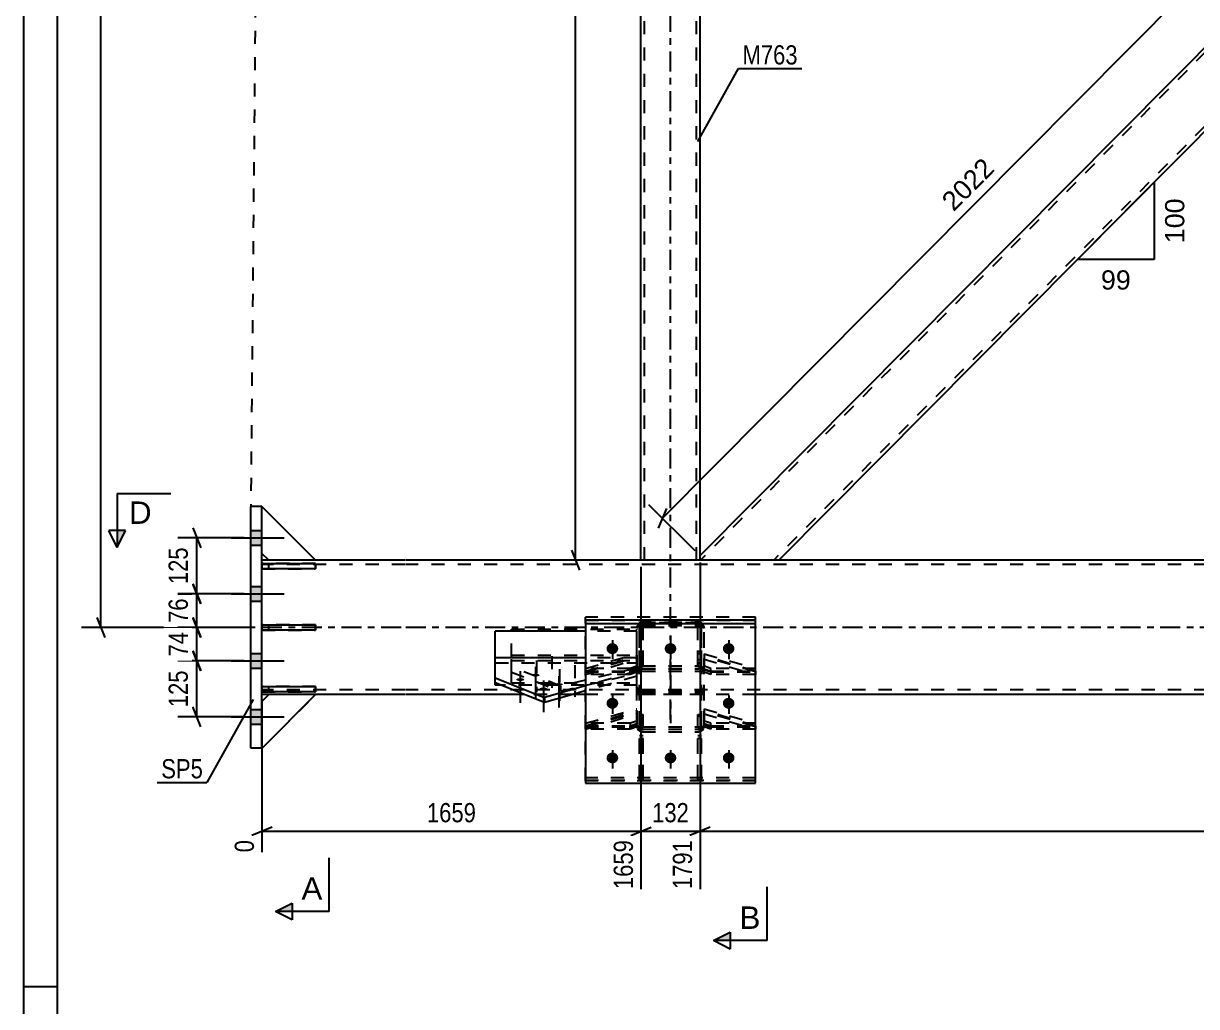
# Model space of a CAD drawing. Header units: millimetres. Extents: x 0 to 841, y 0 to 594.
# Drawn here: x 0 to 174.8, y 146.1 to 292.6 of the extents above; entities that cross this region are included whole.
import ezdxf

# ---------------------------------------------------------------- set-up
doc = ezdxf.new("R2010")
doc.units = ezdxf.units.MM
doc.linetypes.add('DXK_LINE_DOT2', pattern=[3.9198, 1.9599, -1.9599])
doc.linetypes.add('DXK_LINE_DOT3', pattern=[5.9187, 2.979, -0.9799, 0.9799, -0.9799])
doc.styles.add('Arial', font='ARIAL.TTF', dxfattribs={"height": 0.2})
doc.styles.add('Arial Narrow', font='ARIALN.TTF', dxfattribs={"height": 0.2})

# ---------------------------------------------------------------- blocks, each defined once
blk = doc.blocks.new('Unknown-761545321-1129 - 18537')
at = {"color": 5, "linetype": 'Continuous'}
for p, q in [((0, 594), (0, 0)), ((5, 589), (5, 5)), ((5, 149), (0, 149))]:
    blk.add_line(p, q, dxfattribs=at)
blk = doc.blocks.new('Bolt-761545321-3199 - 3193')
at = {"color": 1, "linetype": 'DXK_LINE_DOT2'}
for p, q in [((87.77, 200.66), (87.77, 198.38)), ((96.44, 200.66), (96.44, 198.38)), ((105.11, 200.66), (105.11, 198.38)), ((87.77, 192.46), (87.77, 190.18)), ((105.11, 192.46), (105.11, 190.18)), ((87.77, 184.27), (87.77, 181.99)), ((96.44, 184.27), (96.44, 181.99)), ((105.11, 184.27), (105.11, 181.99))]:
    blk.add_line(p, q, dxfattribs=at)
blk = doc.blocks.new('Part-761545321-3262 - 3193')
at = {"color": 2, "linetype": 'Continuous'}
for p, q in [((36.55, 212.6), (35.55, 212.6)), ((56.88, 212.6), (43.55, 212.6)), ((325.4, 212.6), (56.98, 212.6)), ((56.88, 192.6), (35.55, 192.6)), ((74.59, 192.6), (56.98, 192.6)), ((83.77, 192.6), (81.96, 192.6)), ((325.4, 192.6), (109.11, 192.6))]:
    blk.add_line(p, q, dxfattribs=at)
at = {"color": 7, "linetype": 'DXK_LINE_DOT2'}
for p, q in [((35.55, 192.6), (35.55, 212.6)), ((56.88, 211.94), (35.55, 211.94)), ((43.55, 212.6), (36.55, 212.6)), ((325.4, 211.94), (56.98, 211.94)), ((56.88, 193.27), (35.55, 193.27)), ((325.4, 193.27), (56.98, 193.27)), ((81.96, 192.6), (74.59, 192.6)), ((109.11, 192.6), (83.77, 192.6))]:
    blk.add_line(p, q, dxfattribs=at)
at = {"color": 7, "linetype": 'DXK_LINE_DOT3'}
for p, q in [((35.55, 202.6), (56.88, 202.6)), ((56.98, 202.6), (325.4, 202.6))]:
    blk.add_line(p, q, dxfattribs=at)
blk = doc.blocks.new('Bolt-761545321-3200 - 3193')
at = {"linetype": 'Continuous'}
for points in [[(87.77, 200.24), (87.95, 200.22), (88.13, 200.17), (88.28, 200.08), (88.42, 199.97), (88.52, 199.83), (88.6, 199.68), (88.64, 199.51), (88.64, 199.34), (88.6, 199.17), (88.52, 199.02), (88.42, 198.88), (88.28, 198.76), (88.13, 198.68), (87.95, 198.63), (87.77, 198.61), (87.59, 198.63), (87.42, 198.68), (87.26, 198.76), (87.13, 198.88), (87.02, 199.02), (86.95, 199.17), (86.91, 199.34), (86.91, 199.51), (86.95, 199.68), (87.02, 199.83), (87.13, 199.97), (87.26, 200.08), (87.42, 200.17), (87.59, 200.22)], [(96.44, 200.24), (96.62, 200.22), (96.79, 200.17), (96.95, 200.08), (97.08, 199.97), (97.19, 199.83), (97.26, 199.68), (97.3, 199.51), (97.3, 199.34), (97.26, 199.17), (97.19, 199.02), (97.08, 198.88), (96.95, 198.76), (96.79, 198.68), (96.62, 198.63), (96.44, 198.61), (96.26, 198.63), (96.09, 198.68), (95.93, 198.76), (95.8, 198.88), (95.69, 199.02), (95.62, 199.17), (95.58, 199.34), (95.58, 199.51), (95.62, 199.68), (95.69, 199.83), (95.8, 199.97), (95.93, 200.08), (96.09, 200.17), (96.26, 200.22)], [(105.11, 200.24), (105.29, 200.22), (105.46, 200.17), (105.62, 200.08), (105.75, 199.97), (105.86, 199.83), (105.93, 199.68), (105.97, 199.51), (105.97, 199.34), (105.93, 199.17), (105.86, 199.02), (105.75, 198.88), (105.62, 198.76), (105.46, 198.68), (105.29, 198.63), (105.11, 198.61), (104.93, 198.63), (104.75, 198.68), (104.6, 198.76), (104.46, 198.88), (104.36, 199.02), (104.28, 199.17), (104.24, 199.34), (104.24, 199.51), (104.28, 199.68), (104.36, 199.83), (104.46, 199.97), (104.6, 200.08), (104.75, 200.17), (104.93, 200.22)], [(87.77, 192.09), (87.95, 192.08), (88.13, 192.02), (88.28, 191.94), (88.42, 191.82), (88.52, 191.69), (88.6, 191.53), (88.64, 191.36), (88.64, 191.19), (88.6, 191.03), (88.52, 190.87), (88.42, 190.73), (88.28, 190.62), (88.13, 190.54), (87.95, 190.48), (87.77, 190.46), (87.59, 190.48), (87.42, 190.54), (87.26, 190.62), (87.13, 190.73), (87.02, 190.87), (86.95, 191.03), (86.91, 191.19), (86.91, 191.36), (86.95, 191.53), (87.02, 191.69), (87.13, 191.82), (87.26, 191.94), (87.42, 192.02), (87.59, 192.08)], [(105.11, 192.09), (105.29, 192.08), (105.46, 192.02), (105.62, 191.94), (105.75, 191.82), (105.86, 191.69), (105.93, 191.53), (105.97, 191.36), (105.97, 191.19), (105.93, 191.03), (105.86, 190.87), (105.75, 190.73), (105.62, 190.62), (105.46, 190.54), (105.29, 190.48), (105.11, 190.46), (104.93, 190.48), (104.75, 190.54), (104.6, 190.62), (104.46, 190.73), (104.36, 190.87), (104.28, 191.03), (104.24, 191.19), (104.24, 191.36), (104.28, 191.53), (104.36, 191.69), (104.46, 191.82), (104.6, 191.94), (104.75, 192.02), (104.93, 192.08)], [(87.77, 183.95), (87.95, 183.93), (88.13, 183.88), (88.28, 183.79), (88.42, 183.68), (88.52, 183.54), (88.6, 183.39), (88.64, 183.22), (88.64, 183.05), (88.6, 182.88), (88.52, 182.73), (88.42, 182.59), (88.28, 182.48), (88.13, 182.39), (87.95, 182.34), (87.77, 182.32), (87.59, 182.34), (87.42, 182.39), (87.26, 182.48), (87.13, 182.59), (87.02, 182.73), (86.95, 182.88), (86.91, 183.05), (86.91, 183.22), (86.95, 183.39), (87.02, 183.54), (87.13, 183.68), (87.26, 183.79), (87.42, 183.88), (87.59, 183.93)], [(96.44, 183.95), (96.62, 183.93), (96.79, 183.88), (96.95, 183.79), (97.08, 183.68), (97.19, 183.54), (97.26, 183.39), (97.3, 183.22), (97.3, 183.05), (97.26, 182.88), (97.19, 182.73), (97.08, 182.59), (96.95, 182.48), (96.79, 182.39), (96.62, 182.34), (96.44, 182.32), (96.26, 182.34), (96.09, 182.39), (95.93, 182.48), (95.8, 182.59), (95.69, 182.73), (95.62, 182.88), (95.58, 183.05), (95.58, 183.22), (95.62, 183.39), (95.69, 183.54), (95.8, 183.68), (95.93, 183.79), (96.09, 183.88), (96.26, 183.93)], [(105.11, 183.95), (105.29, 183.93), (105.46, 183.88), (105.62, 183.79), (105.75, 183.68), (105.86, 183.54), (105.93, 183.39), (105.97, 183.22), (105.97, 183.05), (105.93, 182.88), (105.86, 182.73), (105.75, 182.59), (105.62, 182.48), (105.46, 182.39), (105.29, 182.34), (105.11, 182.32), (104.93, 182.34), (104.75, 182.39), (104.6, 182.48), (104.46, 182.59), (104.36, 182.73), (104.28, 182.88), (104.24, 183.05), (104.24, 183.22), (104.28, 183.39), (104.36, 183.54), (104.46, 183.68), (104.6, 183.79), (104.75, 183.88), (104.93, 183.93)]]:
    blk.add_hatch(color=1, dxfattribs=at).paths.add_polyline_path(points)
at = {"color": 1, "linetype": 'Continuous'}
for p, q in [((87.77, 200.22), (87.77, 197.83)), ((96.44, 200.22), (96.44, 197.83)), ((105.11, 200.22), (105.11, 197.83)), ((87.77, 192.08), (87.77, 189.68)), ((105.11, 192.08), (105.11, 189.68)), ((87.77, 183.93), (87.77, 181.54)), ((96.44, 183.93), (96.44, 181.54)), ((105.11, 183.93), (105.11, 181.54))]:
    blk.add_line(p, q, dxfattribs=at)
blk = doc.blocks.new('Bolt-761545321-3265 - 3193')
at = {"linetype": 'Continuous'}
for points in [[(33.88, 217.04), (33.88, 214.84), (35.55, 214.84), (35.55, 217.04)], [(33.88, 217.04), (33.88, 214.84), (35.55, 214.84), (35.55, 217.04)], [(33.88, 217.04), (33.88, 214.84), (35.55, 214.84), (35.55, 217.04)], [(33.88, 208.7), (33.88, 206.5), (35.55, 206.5), (35.55, 208.7)], [(33.88, 208.7), (33.88, 206.5), (35.55, 206.5), (35.55, 208.7)], [(33.88, 198.7), (33.88, 196.5), (35.55, 196.5), (35.55, 198.7)], [(33.88, 198.7), (33.88, 196.5), (35.55, 196.5), (35.55, 198.7)], [(33.88, 190.37), (33.88, 188.17), (35.55, 188.17), (35.55, 190.37)], [(33.88, 190.37), (33.88, 188.17), (35.55, 188.17), (35.55, 190.37)], [(33.88, 190.37), (33.88, 188.17), (35.55, 188.17), (35.55, 190.37)]]:
    blk.add_hatch(color=1, dxfattribs=at).paths.add_polyline_path(points)
at = {"color": 1, "linetype": 'Continuous'}
for p, q in [((33.88, 217.04), (35.55, 217.04)), ((33.88, 217.04), (35.55, 217.04)), ((33.88, 217.04), (35.55, 217.04)), ((30.95, 215.94), (38.88, 215.94)), ((30.95, 215.94), (38.88, 215.94)), ((30.95, 215.94), (38.88, 215.94)), ((33.88, 214.84), (35.55, 214.84)), ((33.88, 214.84), (35.55, 214.84)), ((33.88, 214.84), (35.55, 214.84)), ((33.88, 208.7), (35.55, 208.7)), ((33.88, 208.7), (35.55, 208.7)), ((30.95, 207.6), (38.88, 207.6)), ((30.95, 207.6), (38.88, 207.6)), ((33.88, 206.5), (35.55, 206.5)), ((33.88, 206.5), (35.55, 206.5)), ((30.95, 197.6), (38.88, 197.6)), ((30.95, 197.6), (38.88, 197.6)), ((33.88, 198.7), (35.55, 198.7)), ((33.88, 198.7), (35.55, 198.7)), ((33.88, 196.5), (35.55, 196.5)), ((33.88, 196.5), (35.55, 196.5)), ((30.95, 189.27), (38.88, 189.27)), ((30.95, 189.27), (38.88, 189.27)), ((30.95, 189.27), (38.88, 189.27)), ((33.88, 190.37), (35.55, 190.37)), ((33.88, 190.37), (35.55, 190.37)), ((33.88, 190.37), (35.55, 190.37)), ((33.88, 188.17), (35.55, 188.17)), ((33.88, 188.17), (35.55, 188.17)), ((33.88, 188.17), (35.55, 188.17))]:
    blk.add_line(p, q, dxfattribs=at)
blk = doc.blocks.new('Part-761545321-3386 - 3193')
at = {"color": 7, "linetype": 'DXK_LINE_DOT2'}
for p, q in [((83.77, 187.91), (91.44, 190.19)), ((83.77, 187.41), (91.44, 189.69)), ((91.44, 190.19), (91.44, 187.75)), ((83.77, 187.41), (83.77, 187.91)), ((83.77, 187.91), (90.44, 187.91)), ((90.44, 187.41), (83.77, 187.41)), ((90.44, 187.91), (91.44, 188.26)), ((90.44, 187.41), (90.44, 187.91)), ((91.44, 187.75), (90.44, 187.41))]:
    blk.add_line(p, q, dxfattribs=at)
blk = doc.blocks.new('Part-761545321-3202 - 3193')
at = {"color": 7, "linetype": 'DXK_LINE_DOT2'}
for p, q in [((43.55, 193.79), (35.55, 193.79)), ((35.55, 193.79), (35.55, 192.99)), ((35.55, 192.99), (43.55, 192.99)), ((36.55, 192.99), (36.55, 193.79)), ((43.55, 192.99), (43.55, 193.79))]:
    blk.add_line(p, q, dxfattribs=at)
blk = doc.blocks.new('Part-761545321-3203 - 3193')
at = {"color": 7, "linetype": 'DXK_LINE_DOT2'}
for p, q in [((43.55, 202.96), (35.55, 202.96)), ((35.55, 202.96), (35.55, 202.16)), ((36.55, 202.16), (36.55, 202.96)), ((43.55, 202.16), (43.55, 202.96)), ((35.55, 202.16), (43.55, 202.16))]:
    blk.add_line(p, q, dxfattribs=at)
blk = doc.blocks.new('Part-761545321-3204 - 3193')
at = {"color": 2, "linetype": 'Continuous'}
for p, q in [((35.55, 211.32), (35.55, 212.12)), ((35.55, 212.12), (43.55, 212.12)), ((43.55, 212.12), (43.55, 211.32)), ((43.55, 211.32), (35.55, 211.32))]:
    blk.add_line(p, q, dxfattribs=at)
at = {"color": 7, "linetype": 'DXK_LINE_DOT2'}
blk.add_line((36.55, 211.32), (36.55, 212.12), dxfattribs=at)
blk = doc.blocks.new('Part-761545321-3390 - 3193')
at = {"color": 2, "linetype": 'Continuous'}
blk.add_line((101.04, 203.64), (100.51, 203.64), dxfattribs=at)
at = {"color": 7, "linetype": 'DXK_LINE_DOT2'}
for p, q in [((100.51, 196.78), (100.51, 203.64)), ((101.04, 196.78), (101.04, 203.64)), ((100.51, 198.71), (101.04, 198.71)), ((100.51, 197.37), (101.04, 197.37)), ((101.04, 196.78), (100.51, 196.78))]:
    blk.add_line(p, q, dxfattribs=at)
blk = doc.blocks.new('Part-761545321-3205 - 3193')
at = {"color": 2, "linetype": 'Continuous'}
for p, q in [((35.55, 192.99), (35.55, 193.79)), ((35.55, 193.79), (43.55, 193.79)), ((43.55, 192.99), (35.55, 192.99)), ((43.55, 193.79), (43.55, 192.99))]:
    blk.add_line(p, q, dxfattribs=at)
at = {"color": 7, "linetype": 'DXK_LINE_DOT2'}
blk.add_line((36.55, 192.99), (36.55, 193.79), dxfattribs=at)
blk = doc.blocks.new('Part-761545321-3206 - 3193')
at = {"color": 2, "linetype": 'Continuous'}
for p, q in [((35.55, 202.16), (35.55, 202.96)), ((35.55, 202.96), (43.55, 202.96)), ((43.55, 202.96), (43.55, 202.16)), ((43.55, 202.16), (35.55, 202.16))]:
    blk.add_line(p, q, dxfattribs=at)
at = {"color": 7, "linetype": 'DXK_LINE_DOT2'}
blk.add_line((36.55, 202.16), (36.55, 202.96), dxfattribs=at)
blk = doc.blocks.new('Part-761545321-3384 - 3193')
at = {"color": 7, "linetype": 'DXK_LINE_DOT2'}
for p, q in [((100.51, 197.19), (100.51, 204.11)), ((101.04, 204.11), (100.51, 204.11)), ((101.04, 197.19), (101.04, 204.11)), ((100.51, 199.03), (101.04, 199.03)), ((100.51, 197.81), (101.04, 197.81)), ((100.51, 197.19), (101.04, 197.19))]:
    blk.add_line(p, q, dxfattribs=at)
blk = doc.blocks.new('Part-761545321-3207 - 3193')
at = {"color": 2, "linetype": 'Continuous'}
for p, q in [((43.55, 212.6), (35.55, 220.6)), ((36.55, 212.6), (35.55, 213.6)), ((43.55, 212.6), (36.55, 212.6))]:
    blk.add_line(p, q, dxfattribs=at)
at = {"color": 7, "linetype": 'DXK_LINE_DOT2'}
blk.add_line((35.55, 213.6), (35.55, 220.6), dxfattribs=at)
blk = doc.blocks.new('Part-761545321-3208 - 3193')
at = {"color": 7, "linetype": 'DXK_LINE_DOT2'}
for p, q in [((35.55, 213.6), (35.55, 220.6)), ((35.55, 220.6), (43.55, 212.6)), ((36.55, 212.6), (35.55, 213.6)), ((43.55, 212.6), (36.55, 212.6))]:
    blk.add_line(p, q, dxfattribs=at)
blk = doc.blocks.new('Part-761545321-3209 - 3193')
at = {"color": 2, "linetype": 'Continuous'}
for p, q in [((35.55, 191.56), (36.55, 192.56)), ((35.55, 184.56), (43.55, 192.56)), ((43.55, 192.56), (36.55, 192.56)), ((35.55, 184.6), (35.55, 184.56))]:
    blk.add_line(p, q, dxfattribs=at)
at = {"color": 7, "linetype": 'DXK_LINE_DOT2'}
blk.add_line((35.55, 184.56), (35.55, 191.56), dxfattribs=at)
blk = doc.blocks.new('Part-761545321-3210 - 3193')
at = {"color": 7, "linetype": 'DXK_LINE_DOT2'}
for p, q in [((36.55, 192.56), (35.55, 191.56)), ((35.55, 184.56), (43.55, 192.56)), ((43.55, 192.56), (36.55, 192.56)), ((35.55, 191.56), (35.55, 184.56))]:
    blk.add_line(p, q, dxfattribs=at)
blk = doc.blocks.new('Part-761545321-3229 - 3193')
at = {"color": 2, "linetype": 'Continuous'}
for p, q in [((33.88, 184.6), (33.88, 220.6)), ((35.55, 220.6), (33.88, 220.6)), ((35.55, 184.6), (35.55, 220.6)), ((35.55, 184.6), (33.88, 184.6))]:
    blk.add_line(p, q, dxfattribs=at)
blk = doc.blocks.new('Part-761545321-3240 - 3193')
at = {"color": 7, "linetype": 'DXK_LINE_DOT2'}
for p, q in [((43.55, 212.12), (35.55, 212.12)), ((35.55, 212.12), (35.55, 211.32)), ((36.55, 211.32), (36.55, 212.12)), ((43.55, 211.32), (43.55, 212.12)), ((35.55, 211.32), (43.55, 211.32))]:
    blk.add_line(p, q, dxfattribs=at)
blk = doc.blocks.new('Part-761545321-3370 - 3193')
at = {"color": 7, "linetype": 'DXK_LINE_DOT2'}
for p, q in [((101.44, 198.65), (101.44, 196.31)), ((101.44, 198.65), (109.11, 196.48)), ((109.11, 195.98), (101.44, 198.15)), ((102.44, 196.48), (101.44, 196.81)), ((101.44, 196.31), (102.44, 195.98)), ((102.44, 195.98), (102.44, 196.48)), ((109.11, 196.48), (102.44, 196.48)), ((102.44, 195.98), (109.11, 195.98)), ((109.11, 195.98), (109.11, 196.48))]:
    blk.add_line(p, q, dxfattribs=at)
blk = doc.blocks.new('Part-761545321-3380 - 3193')
at = {"color": 7, "linetype": 'DXK_LINE_DOT2'}
for p, q in [((101.44, 190.46), (101.44, 188.11)), ((101.44, 190.46), (109.11, 188.29)), ((109.11, 187.79), (101.44, 189.96)), ((102.44, 188.29), (101.44, 188.62)), ((101.44, 188.11), (102.44, 187.79)), ((102.44, 187.79), (102.44, 188.29)), ((109.11, 188.29), (102.44, 188.29)), ((102.44, 187.79), (109.11, 187.79)), ((109.11, 187.79), (109.11, 188.29))]:
    blk.add_line(p, q, dxfattribs=at)
blk = doc.blocks.new('Part-761545321-3316 - 3193')
at = {"color": 7, "linetype": 'DXK_LINE_DOT2'}
for p, q in [((292.2, 405.19), (100.92, 212.6)), ((303.1, 405.19), (111.82, 212.6)), ((112.57, 212.6), (100.84, 212.6))]:
    blk.add_line(p, q, dxfattribs=at)
at = {"color": 2, "linetype": 'Continuous'}
for p, q in [((195.83, 308.92), (100.84, 213.28)), ((202.03, 302.67), (112.57, 212.6)), ((100.84, 212.6), (100.84, 213.28))]:
    blk.add_line(p, q, dxfattribs=at)
blk = doc.blocks.new('Part-761545321-3378 - 3193')
at = {"color": 7, "linetype": 'DXK_LINE_DOT2'}
for p, q in [((83.77, 188.29), (91.44, 190.46)), ((83.77, 187.79), (91.44, 189.96)), ((91.44, 188.11), (91.44, 190.46)), ((90.44, 188.29), (83.77, 188.29)), ((83.77, 188.29), (83.77, 187.79)), ((83.77, 187.79), (90.44, 187.79)), ((91.44, 188.62), (90.44, 188.29)), ((90.44, 188.29), (90.44, 187.79)), ((90.44, 187.79), (91.44, 188.11))]:
    blk.add_line(p, q, dxfattribs=at)
blk = doc.blocks.new('Part-761545321-3319 - 3193')
at = {"color": 7, "linetype": 'DXK_LINE_DOT3'}
blk.add_line((96.44, 202.6), (96.44, 415.19), dxfattribs=at)
at = {"color": 7, "linetype": 'DXK_LINE_DOT2'}
for p, q in [((100.84, 405.19), (92.04, 405.19)), ((92.04, 404.46), (92.04, 405.19)), ((92.57, 212.6), (92.57, 405.19)), ((100.31, 212.6), (100.31, 405.19)), ((100.84, 404.46), (100.84, 405.19)), ((100.84, 212.6), (92.04, 212.6)), ((100.84, 212.6), (100.84, 213.28))]:
    blk.add_line(p, q, dxfattribs=at)
at = {"color": 2, "linetype": 'Continuous'}
for p, q in [((92.04, 212.6), (92.04, 404.46)), ((100.84, 213.28), (100.84, 404.46))]:
    blk.add_line(p, q, dxfattribs=at)
blk = doc.blocks.new('Part-761545321-3342 - 3193')
at = {"color": 7, "linetype": 'DXK_LINE_DOT2'}
for p, q in [((91.93, 203.21), (92.24, 203.27)), ((92.24, 202.85), (92.09, 202.82)), ((100.64, 203.27), (92.24, 203.27)), ((92.24, 202.85), (100.64, 202.85)), ((100.64, 203.27), (100.95, 203.21)), ((100.79, 202.82), (100.64, 202.85)), ((91.44, 202.42), (91.5, 202.75)), ((91.44, 187.79), (91.44, 202.42)), ((91.87, 202.59), (91.84, 202.42)), ((91.84, 187.79), (91.84, 202.42)), ((91.96, 202.72), (91.87, 202.59)), ((92.09, 202.82), (91.96, 202.72)), ((100.92, 202.72), (100.79, 202.82)), ((101.01, 202.59), (100.92, 202.72)), ((101.04, 202.42), (101.01, 202.59)), ((101.04, 187.79), (101.04, 202.42)), ((101.38, 202.75), (101.44, 202.42)), ((101.44, 187.79), (101.44, 202.42)), ((91.5, 195.97), (91.44, 195.68)), ((91.67, 196.21), (91.5, 195.97)), ((91.93, 196.38), (91.67, 196.21)), ((91.84, 195.68), (91.87, 195.83)), ((91.87, 195.83), (91.96, 195.95)), ((92.24, 196.43), (91.93, 196.38)), ((91.96, 195.95), (92.09, 196.03)), ((92.09, 196.03), (92.24, 196.06)), ((92.24, 196.43), (100.64, 196.43)), ((92.24, 196.06), (100.64, 196.06)), ((100.95, 196.38), (100.64, 196.43)), ((100.64, 196.06), (100.79, 196.03)), ((100.79, 196.03), (100.92, 195.95)), ((100.92, 195.95), (101.01, 195.83)), ((101.21, 196.21), (100.95, 196.38)), ((101.01, 195.83), (101.04, 195.68)), ((101.38, 195.97), (101.21, 196.21)), ((101.44, 195.68), (101.38, 195.97)), ((91.5, 193.16), (91.44, 193.48)), ((91.84, 193.48), (91.87, 193.32)), ((91.87, 193.32), (91.96, 193.18)), ((92.24, 192.63), (91.93, 192.7)), ((91.96, 193.18), (92.09, 193.09)), ((92.09, 193.09), (92.24, 193.06)), ((92.24, 193.06), (100.64, 193.06)), ((92.24, 192.63), (100.64, 192.63)), ((100.64, 193.06), (100.79, 193.09)), ((100.95, 192.7), (100.64, 192.63)), ((100.79, 193.09), (100.92, 193.18)), ((100.92, 193.18), (101.01, 193.32)), ((101.01, 193.32), (101.04, 193.48)), ((101.44, 193.48), (101.38, 193.16)), ((91.44, 187.79), (91.5, 187.5)), ((91.5, 187.5), (91.67, 187.26)), ((91.67, 187.26), (91.93, 187.09)), ((91.87, 187.64), (91.84, 187.79)), ((91.96, 187.52), (91.87, 187.64)), ((91.93, 187.09), (92.24, 187.04)), ((92.09, 187.44), (91.96, 187.52)), ((92.24, 187.41), (92.09, 187.44)), ((92.24, 187.41), (100.64, 187.41)), ((100.79, 187.44), (100.64, 187.41)), ((100.64, 187.04), (100.95, 187.09)), ((100.92, 187.52), (100.79, 187.44)), ((101.01, 187.64), (100.92, 187.52)), ((100.95, 187.09), (101.21, 187.26)), ((101.04, 187.79), (101.01, 187.64)), ((101.21, 187.26), (101.38, 187.5)), ((101.38, 187.5), (101.44, 187.79)), ((92.24, 187.04), (100.64, 187.04))]:
    blk.add_line(p, q, dxfattribs=at)
at = {"color": 7, "linetype": 'DXK_LINE_DOT3'}
blk.add_line((96.44, 201.37), (96.44, 188.32), dxfattribs=at)
at = {"color": 7, "linetype": 'DXK_LINE_DOT2'}
for centre, start, end in [((92.27, 202.46), 114.32, 159.2417), ((100.61, 202.46), 20.7583, 65.68), ((92.27, 193.45), 200.7583, 245.68), ((100.61, 193.45), 294.32, 339.2417)]:
    blk.add_arc(centre, 0.827, start, end, dxfattribs=at)
blk = doc.blocks.new('Part-761545321-3351 - 3193')
at = {"color": 7, "linetype": 'DXK_LINE_DOT2'}
for p, q in [((91.5, 202.85), (91.44, 202.53)), ((91.87, 202.69), (91.96, 202.83)), ((92.24, 203.37), (91.93, 203.31)), ((91.96, 202.83), (92.09, 202.92)), ((92.09, 202.92), (92.24, 202.95)), ((92.24, 203.37), (100.64, 203.37)), ((92.24, 202.95), (100.64, 202.95)), ((100.95, 203.31), (100.64, 203.37)), ((100.64, 202.95), (100.79, 202.92)), ((100.79, 202.92), (100.92, 202.83)), ((100.92, 202.83), (101.01, 202.69)), ((101.44, 202.53), (101.38, 202.85)), ((91.44, 188.16), (91.44, 202.53)), ((91.84, 202.53), (91.87, 202.69)), ((91.84, 188.16), (91.84, 202.53)), ((101.01, 202.69), (101.04, 202.53)), ((101.04, 188.16), (101.04, 202.53)), ((101.44, 188.16), (101.44, 202.53)), ((91.44, 196.11), (91.5, 196.4)), ((91.5, 196.4), (91.67, 196.64)), ((91.67, 196.64), (91.93, 196.81)), ((91.87, 196.25), (91.84, 196.11)), ((91.96, 196.37), (91.87, 196.25)), ((91.93, 196.81), (92.24, 196.86)), ((92.09, 196.46), (91.96, 196.37)), ((92.24, 196.48), (92.09, 196.46)), ((92.24, 196.86), (100.64, 196.86)), ((92.24, 196.48), (100.64, 196.48)), ((100.64, 196.86), (100.95, 196.81)), ((100.79, 196.46), (100.64, 196.48)), ((100.92, 196.37), (100.79, 196.46)), ((101.01, 196.25), (100.92, 196.37)), ((100.95, 196.81), (101.21, 196.64)), ((101.04, 196.11), (101.01, 196.25)), ((101.21, 196.64), (101.38, 196.4)), ((101.38, 196.4), (101.44, 196.11)), ((91.44, 193.64), (91.5, 193.32)), ((91.87, 193.48), (91.84, 193.64)), ((91.96, 193.34), (91.87, 193.48)), ((91.93, 192.86), (92.24, 192.8)), ((92.09, 193.25), (91.96, 193.34)), ((92.24, 193.22), (92.09, 193.25)), ((92.24, 193.22), (100.64, 193.22)), ((92.24, 192.8), (100.64, 192.8)), ((100.79, 193.25), (100.64, 193.22)), ((100.64, 192.8), (100.95, 192.86)), ((100.92, 193.34), (100.79, 193.25)), ((101.01, 193.48), (100.92, 193.34)), ((101.04, 193.64), (101.01, 193.48)), ((101.38, 193.32), (101.44, 193.64)), ((91.5, 187.87), (91.44, 188.16)), ((91.67, 187.63), (91.5, 187.87)), ((91.93, 187.47), (91.67, 187.63)), ((91.84, 188.16), (91.87, 188.02)), ((91.87, 188.02), (91.96, 187.9)), ((92.24, 187.41), (91.93, 187.47)), ((91.96, 187.9), (92.09, 187.81)), ((92.09, 187.81), (92.24, 187.79)), ((92.24, 187.79), (100.64, 187.79)), ((92.24, 187.41), (100.64, 187.41)), ((100.64, 187.79), (100.79, 187.81)), ((100.95, 187.47), (100.64, 187.41)), ((100.79, 187.81), (100.92, 187.9)), ((100.92, 187.9), (101.01, 188.02)), ((101.21, 187.63), (100.95, 187.47)), ((101.01, 188.02), (101.04, 188.16)), ((101.38, 187.87), (101.21, 187.63)), ((101.44, 188.16), (101.38, 187.87))]:
    blk.add_line(p, q, dxfattribs=at)
at = {"color": 7, "linetype": 'DXK_LINE_DOT3'}
blk.add_line((96.44, 188.88), (96.44, 201.34), dxfattribs=at)
at = {"color": 7, "linetype": 'DXK_LINE_DOT2'}
for centre, start, end in [((92.27, 202.56), 114.1353, 159.0718), ((100.61, 202.56), 20.9282, 65.8647), ((92.27, 193.61), 200.9282, 245.8647), ((100.61, 193.61), 294.1353, 339.0718)]:
    blk.add_arc(centre, 0.824, start, end, dxfattribs=at)
blk = doc.blocks.new('Part-761545321-3355 - 3193')
at = {"color": 2, "linetype": 'Continuous'}
for p, q in [((109.11, 203.64), (83.77, 203.64)), ((83.77, 203.64), (83.77, 179.38)), ((83.77, 203.18), (109.11, 203.18)), ((109.11, 179.38), (109.11, 203.64)), ((83.77, 179.38), (109.11, 179.38))]:
    blk.add_line(p, q, dxfattribs=at)
at = {"color": 7, "linetype": 'DXK_LINE_DOT2'}
blk.add_line((83.77, 179.83), (109.11, 179.83), dxfattribs=at)
blk = doc.blocks.new('Part-761545321-3356 - 3193')
at = {"color": 7, "linetype": 'DXK_LINE_DOT2'}
for p, q in [((83.77, 179.72), (83.77, 204.11)), ((109.11, 204.11), (83.77, 204.11)), ((83.77, 203.68), (109.11, 203.68)), ((109.11, 179.72), (109.11, 204.11)), ((109.11, 180.16), (83.77, 180.16)), ((109.11, 179.72), (83.77, 179.72))]:
    blk.add_line(p, q, dxfattribs=at)
blk = doc.blocks.new('Part-761545321-3379 - 3193')
at = {"color": 7, "linetype": 'DXK_LINE_DOT2'}
for p, q in [((83.77, 196.48), (91.44, 198.65)), ((83.77, 195.98), (91.44, 198.15)), ((91.44, 196.31), (91.44, 198.65)), ((90.44, 196.48), (83.77, 196.48)), ((83.77, 196.48), (83.77, 195.98)), ((83.77, 195.98), (90.44, 195.98)), ((91.44, 196.81), (90.44, 196.48)), ((90.44, 196.48), (90.44, 195.98)), ((90.44, 195.98), (91.44, 196.31))]:
    blk.add_line(p, q, dxfattribs=at)
blk = doc.blocks.new('Part-761545321-3381 - 3193')
at = {"color": 7, "linetype": 'DXK_LINE_DOT2'}
for p, q in [((91.84, 180.16), (91.84, 189.58)), ((91.84, 189.58), (92.37, 189.58)), ((92.37, 180.16), (92.37, 189.58)), ((91.84, 187.73), (92.37, 187.73)), ((91.84, 186.46), (92.37, 186.46)), ((92.37, 180.16), (91.84, 180.16))]:
    blk.add_line(p, q, dxfattribs=at)
blk = doc.blocks.new('Part-761545321-3382 - 3193')
at = {"color": 7, "linetype": 'DXK_LINE_DOT2'}
for p, q in [((100.51, 180.16), (100.51, 189.58)), ((100.51, 189.58), (101.04, 189.58)), ((101.04, 180.16), (101.04, 189.58)), ((100.51, 187.73), (101.04, 187.73)), ((100.51, 186.46), (101.04, 186.46)), ((101.04, 180.16), (100.51, 180.16))]:
    blk.add_line(p, q, dxfattribs=at)
blk = doc.blocks.new('Part-761545321-3383 - 3193')
at = {"color": 7, "linetype": 'DXK_LINE_DOT2'}
for p, q in [((91.84, 197.19), (91.84, 204.11)), ((92.37, 204.11), (91.84, 204.11)), ((92.37, 197.19), (92.37, 204.11)), ((91.84, 199.03), (92.37, 199.03)), ((91.84, 197.81), (92.37, 197.81)), ((91.84, 197.19), (92.37, 197.19))]:
    blk.add_line(p, q, dxfattribs=at)
blk = doc.blocks.new('Part-761545321-3385 - 3193')
at = {"color": 7, "linetype": 'DXK_LINE_DOT2'}
for p, q in [((83.77, 196.06), (91.44, 198.34)), ((83.77, 195.56), (91.44, 197.84)), ((91.44, 198.34), (91.44, 195.9)), ((83.77, 195.56), (83.77, 196.06)), ((83.77, 196.06), (90.44, 196.06)), ((90.44, 196.06), (91.44, 196.4)), ((90.44, 195.56), (90.44, 196.06)), ((91.44, 195.9), (90.44, 195.56)), ((90.44, 195.56), (83.77, 195.56))]:
    blk.add_line(p, q, dxfattribs=at)
blk = doc.blocks.new('Part-761545321-3387 - 3193')
at = {"color": 7, "linetype": 'DXK_LINE_DOT2'}
for p, q in [((101.44, 195.9), (101.44, 198.34)), ((109.11, 196.06), (101.44, 198.34)), ((101.44, 197.84), (109.11, 195.56)), ((101.44, 196.4), (102.44, 196.06)), ((102.44, 195.56), (101.44, 195.9)), ((102.44, 196.06), (109.11, 196.06)), ((102.44, 196.06), (102.44, 195.56)), ((109.11, 196.06), (109.11, 195.56)), ((109.11, 195.56), (102.44, 195.56))]:
    blk.add_line(p, q, dxfattribs=at)
blk = doc.blocks.new('Part-761545321-3388 - 3193')
at = {"color": 7, "linetype": 'DXK_LINE_DOT2'}
for p, q in [((101.44, 187.75), (101.44, 190.19)), ((109.11, 187.91), (101.44, 190.19)), ((101.44, 189.69), (109.11, 187.41)), ((101.44, 188.26), (102.44, 187.91)), ((102.44, 187.41), (101.44, 187.75)), ((102.44, 187.91), (109.11, 187.91)), ((102.44, 187.91), (102.44, 187.41)), ((109.11, 187.41), (102.44, 187.41)), ((109.11, 187.91), (109.11, 187.41))]:
    blk.add_line(p, q, dxfattribs=at)
blk = doc.blocks.new('Part-761545321-3389 - 3193')
at = {"color": 2, "linetype": 'Continuous'}
blk.add_line((92.37, 203.64), (91.84, 203.64), dxfattribs=at)
at = {"color": 7, "linetype": 'DXK_LINE_DOT2'}
for p, q in [((91.84, 196.78), (91.84, 203.64)), ((92.37, 196.78), (92.37, 203.64)), ((91.84, 198.71), (92.37, 198.71)), ((91.84, 197.37), (92.37, 197.37)), ((92.37, 196.78), (91.84, 196.78))]:
    blk.add_line(p, q, dxfattribs=at)
blk = doc.blocks.new('Part-761545321-3391 - 3193')
at = {"color": 7, "linetype": 'DXK_LINE_DOT2'}
for p, q in [((91.84, 179.83), (91.84, 189.32)), ((92.37, 189.32), (91.84, 189.32)), ((92.37, 179.83), (92.37, 189.32)), ((91.84, 187.38), (92.37, 187.38)), ((91.84, 186.1), (92.37, 186.1)), ((92.37, 179.83), (91.84, 179.83))]:
    blk.add_line(p, q, dxfattribs=at)
blk = doc.blocks.new('Part-761545321-3392 - 3193')
at = {"color": 7, "linetype": 'DXK_LINE_DOT2'}
for p, q in [((100.51, 179.83), (100.51, 189.32)), ((101.04, 189.32), (100.51, 189.32)), ((101.04, 179.83), (101.04, 189.32)), ((100.51, 187.38), (101.04, 187.38)), ((100.51, 186.1), (101.04, 186.1)), ((101.04, 179.83), (100.51, 179.83))]:
    blk.add_line(p, q, dxfattribs=at)
blk = doc.blocks.new('Part-761545321-3409 - 3193')
at = {"color": 7, "linetype": 'DXK_LINE_DOT2'}
for p, q in [((72.74, 198.43), (91.42, 198.43)), ((72.74, 195.91), (72.74, 198.43)), ((72.74, 197.67), (91.42, 197.67)), ((91.42, 198.43), (91.42, 195.77)), ((80.06, 193.85), (72.74, 196.67)), ((72.74, 195.91), (80.06, 193.09)), ((91.42, 196.52), (80.06, 193.85)), ((80.06, 193.09), (91.42, 195.77)), ((80.06, 193.85), (80.06, 193.09))]:
    blk.add_line(p, q, dxfattribs=at)
blk = doc.blocks.new('Part-761545321-3410 - 3193')
at = {"color": 7, "linetype": 'DXK_LINE_DOT2'}
for p, q in [((72.74, 194.33), (72.74, 202.33)), ((72.74, 202.33), (91.42, 202.33)), ((91.42, 194.33), (91.42, 202.33)), ((72.74, 194.33), (91.42, 194.33))]:
    blk.add_line(p, q, dxfattribs=at)
blk = doc.blocks.new('Bolt-761545321-3411 - 3193')
at = {"color": 1, "linetype": 'DXK_LINE_DOT2'}
for p, q in [((76.46, 197.67), (76.46, 192.95)), ((78.75, 198.3), (78.75, 193.58)), ((79.9, 196.35), (79.9, 191.62)), ((82.19, 196.98), (82.19, 192.25))]:
    blk.add_line(p, q, dxfattribs=at)
blk = doc.blocks.new('Part-761545321-3418 - 3193')
at = {"color": 2, "linetype": 'Continuous'}
for p, q in [((83.77, 198.07), (70.31, 198.07)), ((70.31, 194.32), (70.31, 198.07)), ((70.31, 195.07), (77.66, 192.12)), ((77.66, 191.37), (70.31, 194.32)), ((83.77, 193.87), (77.66, 192.12)), ((83.77, 193.12), (77.66, 191.37)), ((77.66, 192.12), (77.66, 191.37))]:
    blk.add_line(p, q, dxfattribs=at)
at = {"color": 7, "linetype": 'DXK_LINE_DOT2'}
for p, q in [((91.43, 198.07), (83.77, 198.07)), ((91.43, 195.32), (91.43, 198.07)), ((70.31, 197.32), (91.43, 197.32)), ((91.43, 196.07), (83.77, 193.87)), ((91.43, 195.32), (83.77, 193.12))]:
    blk.add_line(p, q, dxfattribs=at)
blk = doc.blocks.new('Part-761545321-3419 - 3193')
at = {"color": 2, "linetype": 'Continuous'}
for p, q in [((83.77, 202), (70.31, 202)), ((70.31, 198.07), (70.31, 202)), ((70.31, 194), (70.31, 194.32)), ((71.1, 194), (70.31, 194))]:
    blk.add_line(p, q, dxfattribs=at)
at = {"color": 7, "linetype": 'DXK_LINE_DOT2'}
for p, q in [((91.43, 202), (83.77, 202)), ((91.43, 194), (91.43, 202)), ((70.31, 194.32), (70.31, 198.07)), ((91.43, 194), (71.1, 194))]:
    blk.add_line(p, q, dxfattribs=at)
blk = doc.blocks.new('Bolt-761545321-3420 - 3193')
at = {"linetype": 'Continuous'}
for points in [[(74.04, 194.6), (73.91, 194.61), (73.79, 194.62), (73.68, 194.64), (73.59, 194.67), (73.52, 194.7), (73.47, 194.74), (73.44, 194.79), (73.44, 194.83), (73.47, 194.87), (73.52, 194.91), (73.59, 194.94), (73.68, 194.97), (73.79, 194.99), (73.91, 195.01), (74.04, 195.01), (74.16, 195.01), (74.28, 194.99), (74.39, 194.97), (74.48, 194.94), (74.56, 194.91), (74.61, 194.87), (74.63, 194.83), (74.63, 194.79), (74.61, 194.74), (74.56, 194.7), (74.48, 194.67), (74.39, 194.64), (74.28, 194.62), (74.16, 194.61)], [(76.32, 195.27), (76.2, 195.27), (76.08, 195.28), (75.97, 195.31), (75.87, 195.34), (75.8, 195.37), (75.75, 195.41), (75.72, 195.45), (75.72, 195.49), (75.75, 195.54), (75.8, 195.58), (75.87, 195.61), (75.97, 195.64), (76.08, 195.66), (76.2, 195.67), (76.32, 195.68), (76.45, 195.67), (76.56, 195.66), (76.67, 195.64), (76.77, 195.61), (76.84, 195.58), (76.89, 195.54), (76.92, 195.49), (76.92, 195.45), (76.89, 195.41), (76.84, 195.37), (76.77, 195.34), (76.67, 195.31), (76.56, 195.28), (76.45, 195.27)], [(79.78, 193.88), (79.65, 193.88), (79.53, 193.9), (79.43, 193.92), (79.33, 193.95), (79.26, 193.98), (79.21, 194.02), (79.18, 194.06), (79.18, 194.1), (79.21, 194.15), (79.26, 194.19), (79.33, 194.22), (79.43, 194.25), (79.53, 194.27), (79.65, 194.28), (79.78, 194.29), (79.9, 194.28), (80.02, 194.27), (80.13, 194.25), (80.22, 194.22), (80.3, 194.19), (80.35, 194.15), (80.37, 194.1), (80.37, 194.06), (80.35, 194.02), (80.3, 193.98), (80.22, 193.95), (80.13, 193.92), (80.02, 193.9), (79.9, 193.88)], [(77.49, 193.21), (77.37, 193.22), (77.25, 193.23), (77.14, 193.25), (77.05, 193.28), (76.97, 193.32), (76.92, 193.35), (76.9, 193.4), (76.9, 193.44), (76.92, 193.48), (76.97, 193.52), (77.05, 193.56), (77.14, 193.58), (77.25, 193.61), (77.37, 193.62), (77.49, 193.62), (77.62, 193.62), (77.74, 193.61), (77.85, 193.58), (77.94, 193.56), (78.01, 193.52), (78.06, 193.48), (78.09, 193.44), (78.09, 193.4), (78.06, 193.35), (78.01, 193.32), (77.94, 193.28), (77.85, 193.25), (77.74, 193.23), (77.62, 193.22)]]:
    blk.add_hatch(color=1, dxfattribs=at).paths.add_polyline_path(points)
at = {"color": 1, "linetype": 'Continuous'}
for p, q in [((74.04, 196.06), (74.04, 191.36)), ((76.32, 196.73), (76.32, 192.03)), ((77.49, 194.67), (77.49, 189.97)), ((79.78, 195.34), (79.78, 190.64))]:
    blk.add_line(p, q, dxfattribs=at)
blk = doc.blocks.new('Line-761545321-3912 - 3193')
at = {"color": 1, "linetype": 'DXK_LINE_DOT2'}
blk.add_line((35.55, 405.19), (33.88, 220.6), dxfattribs=at)
blk = doc.blocks.new('StraightDimension-761545321-3722 - 3193')
at = {"color": 7, "linetype": 'Continuous'}
for p, q in [((100.84, 212.28), (100.84, 163.58)), ((102.34, 172.79), (99.34, 171.59)), ((100.84, 172.19), (291.53, 172.19))]:
    blk.add_line(p, q, dxfattribs=at)
blk = doc.blocks.new('StraightDimension-761545321-3814 - 3193')
at = {"color": 7, "linetype": 'Continuous'}
for p, q in [((12.12, 413.69), (10.92, 416.69)), ((34.55, 415.19), (8.67, 415.19)), ((11.52, 202.56), (11.52, 415.19)), ((10.92, 204.06), (12.12, 201.06)), ((34.55, 202.56), (8.67, 202.56))]:
    blk.add_line(p, q, dxfattribs=at)
at = {"color": 0}
blk.add_wipeout([(10.77, 313.13), (6.57, 313.13), (6.57, 304.62), (10.77, 304.62)], dxfattribs=at)
at = {"color": 3, "style": 'Arial Narrow'}
blk.add_text('3189', height=2.863, rotation=90.0002, dxfattribs=at).set_placement((10.17, 305.22))
blk = doc.blocks.new('AngleDimension-761545321-22469 - 3193')
at = {"color": 7, "linetype": 'Continuous'}
for p, q in [((168.52, 268.93), (157.1, 257.44)), ((168.52, 268.93), (168.52, 257.44)), ((166.59, 266.99), (157.1, 257.44)), ((168.52, 257.44), (157.1, 257.44))]:
    blk.add_line(p, q, dxfattribs=at)
at = {"color": 0}
for points in [[(173.62, 267.12), (169.42, 267.12), (169.42, 259.25), (173.62, 259.25)], [(165.63, 252.34), (165.63, 256.54), (159.99, 256.54), (159.99, 252.34)]]:
    blk.add_wipeout(points, dxfattribs=at)
at = {"color": 3, "style": 'Arial'}
blk.add_text('100', height=2.865, rotation=90.0002, dxfattribs=at).set_placement((173.02, 259.85))
blk.add_text('99', height=2.865, dxfattribs=at).set_placement((160.59, 252.94))
blk = doc.blocks.new('StraightDimension-761545321-3641 - 3193')
at = {"color": 7, "linetype": 'Continuous'}
for p, q in [((25.25, 209.1), (26.45, 206.1)), ((32.88, 207.6), (23, 207.6)), ((25.85, 202.56), (25.85, 207.6)), ((26.45, 201.06), (25.25, 204.06)), ((34.55, 202.56), (23, 202.56))]:
    blk.add_line(p, q, dxfattribs=at)
at = {"color": 0}
blk.add_wipeout([(25.1, 207.51), (20.9, 207.51), (20.9, 202.65), (25.1, 202.65)], dxfattribs=at)
at = {"color": 3, "style": 'Arial Narrow'}
blk.add_text('76', height=2.863, rotation=90.0002, dxfattribs=at).set_placement((24.5, 203.25))
blk = doc.blocks.new('StraightDimension-761545321-3639 - 3193')
at = {"color": 7, "linetype": 'Continuous'}
for p, q in [((32.88, 197.6), (23, 197.6)), ((25.25, 199.1), (26.45, 196.1)), ((25.85, 189.27), (25.85, 197.6)), ((26.45, 187.77), (25.25, 190.77)), ((32.88, 189.27), (23, 189.27))]:
    blk.add_line(p, q, dxfattribs=at)
at = {"color": 0}
blk.add_wipeout([(25.1, 196.78), (20.9, 196.78), (20.9, 190.09), (25.1, 190.09)], dxfattribs=at)
at = {"color": 3, "style": 'Arial Narrow'}
blk.add_text('125', height=2.863, rotation=90.0002, dxfattribs=at).set_placement((24.5, 190.69))
blk = doc.blocks.new('StraightDimension-761545321-3506 - 3193')
at = {"color": 7, "linetype": 'Continuous'}
for p, q in [((82.86, 403.69), (81.66, 406.69)), ((91.04, 405.19), (79.41, 405.19)), ((82.26, 212.6), (82.26, 405.19)), ((81.66, 214.1), (82.86, 211.1)), ((91.04, 212.6), (79.41, 212.6))]:
    blk.add_line(p, q, dxfattribs=at)
at = {"color": 0}
blk.add_wipeout([(81.51, 313.15), (77.31, 313.15), (77.31, 304.64), (81.51, 304.64)], dxfattribs=at)
at = {"color": 3, "style": 'Arial Narrow'}
blk.add_text('2889', height=2.863, rotation=90.0002, dxfattribs=at).set_placement((80.91, 305.24))
blk = doc.blocks.new('StraightDimension-761545321-3640 - 3193')
at = {"color": 7, "linetype": 'Continuous'}
for p, q in [((25.25, 217.44), (26.45, 214.44)), ((32.88, 215.94), (23, 215.94)), ((25.85, 207.6), (25.85, 215.94)), ((26.45, 206.1), (25.25, 209.1)), ((32.88, 207.6), (23, 207.6))]:
    blk.add_line(p, q, dxfattribs=at)
at = {"color": 0}
blk.add_wipeout([(25.1, 215.11), (20.9, 215.11), (20.9, 208.43), (25.1, 208.43)], dxfattribs=at)
at = {"color": 3, "style": 'Arial Narrow'}
blk.add_text('125', height=2.863, rotation=90.0002, dxfattribs=at).set_placement((24.5, 209.03))
blk = doc.blocks.new('StraightDimension-761545321-3646 - 3193')
at = {"color": 7, "linetype": 'Continuous'}
for p, q in [((25.25, 204.06), (26.45, 201.06)), ((34.55, 202.56), (23, 202.56)), ((25.85, 197.6), (25.85, 202.56)), ((32.88, 197.6), (23, 197.6)), ((26.45, 196.1), (25.25, 199.1))]:
    blk.add_line(p, q, dxfattribs=at)
at = {"color": 0}
blk.add_wipeout([(25.1, 202.51), (20.9, 202.51), (20.9, 197.65), (25.1, 197.65)], dxfattribs=at)
at = {"color": 3, "style": 'Arial Narrow'}
blk.add_text('74', height=2.863, rotation=90.0002, dxfattribs=at).set_placement((24.5, 198.25))
blk = doc.blocks.new('StraightDimension-761545321-3723 - 3193')
at = {"color": 7, "linetype": 'Continuous'}
for p, q in [((92.04, 211.6), (92.04, 163.58)), ((100.84, 212.28), (100.84, 163.58)), ((90.54, 171.59), (93.54, 172.79)), ((92.04, 172.19), (100.84, 172.19)), ((102.34, 172.79), (99.34, 171.59))]:
    blk.add_line(p, q, dxfattribs=at)
at = {"color": 0}
blk.add_wipeout([(99.78, 172.94), (99.78, 177.14), (93.1, 177.14), (93.1, 172.94)], dxfattribs=at)
at = {"color": 0, "linetype": 'Continuous'}
blk.add_wipeout([(100.24, 171.49), (96.04, 171.49), (96.04, 162.98), (100.24, 162.98)], dxfattribs=at)
at = {"color": 3, "style": 'Arial Narrow'}
blk.add_text('132', height=2.863, dxfattribs=at).set_placement((93.7, 173.54))
at = {"color": 3, "linetype": 'Continuous', "style": 'Arial Narrow'}
blk.add_text('1791', height=2.863, rotation=90.0002, dxfattribs=at).set_placement((99.64, 163.58))
blk = doc.blocks.new('StraightDimension-761545321-3724 - 3193')
at = {"color": 7, "linetype": 'Continuous'}
for p, q in [((92.04, 211.6), (92.04, 163.58)), ((35.55, 191.56), (35.55, 169.06)), ((37.05, 172.79), (34.05, 171.59)), ((35.55, 172.19), (92.04, 172.19)), ((90.54, 171.59), (93.54, 172.79))]:
    blk.add_line(p, q, dxfattribs=at)
at = {"color": 0}
blk.add_wipeout([(68.05, 172.94), (68.05, 177.14), (59.54, 177.14), (59.54, 172.94)], dxfattribs=at)
at = {"color": 0, "linetype": 'Continuous'}
for points in [[(34.95, 171.49), (30.75, 171.49), (30.75, 168.46), (34.95, 168.46)], [(91.44, 171.49), (87.24, 171.49), (87.24, 162.98), (91.44, 162.98)]]:
    blk.add_wipeout(points, dxfattribs=at)
at = {"color": 3, "style": 'Arial Narrow'}
blk.add_text('1659', height=2.863, dxfattribs=at).set_placement((60.14, 173.54))
at = {"color": 3, "linetype": 'Continuous', "style": 'Arial Narrow'}
for s, height, p in [('0', 2.86, (34.35, 169.06)), ('1659', 2.863, (90.84, 163.58))]:
    blk.add_text(s, height=height, rotation=90.0002, dxfattribs=at).set_placement(p)
blk = doc.blocks.new('StraightDimension-761545321-22406 - 3193')
at = {"color": 7, "linetype": 'Continuous'}
for p, q in [((195.12, 309.62), (188.2, 316.49)), ((189.59, 313), (190.85, 315.97)), ((95.23, 218.85), (190.22, 314.48)), ((100.13, 213.98), (93.21, 220.86)), ((95.86, 220.33), (94.6, 217.36))]:
    blk.add_line(p, q, dxfattribs=at)
at = {"color": 0}
blk.add_wipeout([(145.75, 270.78), (142.77, 273.73), (135.66, 266.57), (138.64, 263.61)], dxfattribs=at)
at = {"color": 3, "style": 'Arial'}
blk.add_text('2022', height=2.865, rotation=45.1949, dxfattribs=at).set_placement((138.64, 264.46))
blk = doc.blocks.new('Mark-761545321-3225 - 3193')
at = {"color": 0}
blk.add_wipeout([(26.75, 180.09), (26.75, 183.09), (20.54, 183.09), (20.54, 180.09)], dxfattribs=at)
blk.add_wipeout([(26.75, 180.09), (26.75, 183.09), (20.54, 183.09), (20.54, 180.09)], dxfattribs=at)
at = {"color": 30, "linetype": 'Continuous'}
for p in [(34.23, 191.82), (19.94, 179.49)]:
    blk.add_line(p, (27.35, 179.49), dxfattribs=at)
at = {"color": 3, "style": 'Arial Narrow'}
blk.add_text('SP5', height=2.863, dxfattribs=at).set_placement((20.54, 180.09))
blk = doc.blocks.new('SectionMark-761545321-3886 - 3193')
at = {"linetype": 'Continuous'}
blk.add_hatch(color=6, dxfattribs=at).paths.add_polyline_path([(13.98, 217.02), (15.23, 217.02), (13.98, 214.52)])
at = {"color": 6, "linetype": 'Continuous'}
for p, q in [((13.98, 222.52), (21.98, 222.52)), ((13.98, 222.52), (13.98, 214.52)), ((13.98, 214.52), (12.73, 217.02)), ((15.23, 217.02), (12.73, 217.02)), ((13.98, 214.52), (15.23, 217.02))]:
    blk.add_line(p, q, dxfattribs=at)
at = {"color": 0, "linetype": 'Continuous'}
blk.add_wipeout([(19.1, 218.02), (19.1, 221.52), (15.73, 221.52), (15.73, 218.02)], dxfattribs=at)
at = {"color": 3, "linetype": 'Continuous', "style": 'Arial'}
blk.add_text('D', height=3.34, dxfattribs=at).set_placement((15.73, 218.02))
blk = doc.blocks.new('SectionMark-761545321-3910 - 3193')
at = {"linetype": 'Continuous'}
for points in [[(40.05, 435.3), (40.05, 434.05), (37.55, 435.3)], [(40.05, 161.5), (40.05, 160.25), (37.55, 160.25)]]:
    blk.add_hatch(color=6, dxfattribs=at).paths.add_polyline_path(points)
at = {"color": 6, "linetype": 'Continuous'}
for p, q in [((37.55, 435.3), (40.05, 436.55)), ((40.05, 434.05), (40.05, 436.55)), ((45.55, 435.3), (37.55, 435.3)), ((37.55, 435.3), (40.05, 434.05)), ((45.55, 435.3), (45.55, 427.3)), ((45.55, 160.25), (45.55, 168.25)), ((37.55, 160.25), (40.05, 161.5)), ((40.05, 161.5), (40.05, 159)), ((45.55, 160.25), (37.55, 160.25)), ((40.05, 159), (37.55, 160.25))]:
    blk.add_line(p, q, dxfattribs=at)
at = {"color": 0, "linetype": 'Continuous'}
for points in [[(44.55, 430.05), (44.55, 433.55), (41.44, 433.55), (41.44, 430.05)], [(44.55, 162), (44.55, 165.5), (41.44, 165.5), (41.44, 162)]]:
    blk.add_wipeout(points, dxfattribs=at)
at = {"color": 3, "linetype": 'Continuous', "style": 'Arial'}
for p in [(41.44, 430.05), (41.44, 162)]:
    blk.add_text('A', height=3.34, dxfattribs=at).set_placement(p)
blk = doc.blocks.new('Mark-761545321-11638 - 3193')
at = {"color": 0}
blk.add_wipeout([(115.39, 286.49), (115.39, 289.49), (107.17, 289.49), (107.17, 286.49)], dxfattribs=at)
blk.add_wipeout([(115.39, 286.49), (115.39, 289.49), (107.17, 289.49), (107.17, 286.49)], dxfattribs=at)
at = {"color": 30, "linetype": 'Continuous'}
for p, q in [((100.53, 275.03), (106.57, 285.89)), ((106.57, 285.89), (115.99, 285.89))]:
    blk.add_line(p, q, dxfattribs=at)
at = {"color": 3, "style": 'Arial Narrow'}
blk.add_text('M763', height=2.863, dxfattribs=at).set_placement((107.17, 286.49))
blk = doc.blocks.new('SectionMark-761545321-13408 - 3193')
at = {"linetype": 'Continuous'}
blk.add_hatch(color=6, dxfattribs=at).paths.add_polyline_path([(105.34, 157.15), (105.34, 155.9), (102.84, 155.9)])
at = {"color": 6, "linetype": 'Continuous'}
for p, q in [((110.84, 155.9), (110.84, 163.9)), ((102.84, 155.9), (105.34, 157.15)), ((110.84, 155.9), (102.84, 155.9)), ((105.34, 154.65), (102.84, 155.9)), ((105.34, 157.15), (105.34, 154.65))]:
    blk.add_line(p, q, dxfattribs=at)
at = {"color": 0, "linetype": 'Continuous'}
blk.add_wipeout([(109.84, 157.65), (109.84, 161.15), (106.73, 161.15), (106.73, 157.65)], dxfattribs=at)
at = {"color": 3, "linetype": 'Continuous', "style": 'Arial'}
blk.add_text('B', height=3.34, dxfattribs=at).set_placement((106.73, 157.65))

msp = doc.modelspace()

# ---------------------------------------------------------------- block references
for name in ['Unknown-761545321-1129 - 18537', 'Part-761545321-3319 - 3193', 'Line-761545321-3912 - 3193', 'Part-761545321-3316 - 3193', 'Part-761545321-3229 - 3193', 'Part-761545321-3207 - 3193', 'Part-761545321-3208 - 3193', 'Bolt-761545321-3265 - 3193', 'Part-761545321-3262 - 3193', 'Part-761545321-3204 - 3193', 'Part-761545321-3240 - 3193', 'Part-761545321-3203 - 3193', 'Part-761545321-3206 - 3193', 'Part-761545321-3356 - 3193', 'Part-761545321-3355 - 3193', 'Part-761545321-3351 - 3193', 'Part-761545321-3342 - 3193', 'Part-761545321-3383 - 3193', 'Part-761545321-3389 - 3193', 'Part-761545321-3384 - 3193', 'Part-761545321-3390 - 3193', 'Part-761545321-3419 - 3193', 'Part-761545321-3410 - 3193', 'Bolt-761545321-3200 - 3193', 'Bolt-761545321-3199 - 3193', 'Part-761545321-3418 - 3193', 'Part-761545321-3409 - 3193', 'Bolt-761545321-3411 - 3193', 'Part-761545321-3379 - 3193', 'Part-761545321-3385 - 3193', 'Part-761545321-3370 - 3193', 'Part-761545321-3387 - 3193', 'Bolt-761545321-3420 - 3193', 'Part-761545321-3202 - 3193', 'Part-761545321-3205 - 3193', 'Part-761545321-3209 - 3193', 'Part-761545321-3210 - 3193', 'Part-761545321-3378 - 3193', 'Part-761545321-3386 - 3193', 'Part-761545321-3381 - 3193', 'Part-761545321-3391 - 3193', 'Part-761545321-3382 - 3193', 'Part-761545321-3392 - 3193', 'Part-761545321-3380 - 3193', 'Part-761545321-3388 - 3193']:
    msp.add_blockref(name, (0, 0))

# ---------------------------------------------------------------- next in the draw order: block references
for name in ['StraightDimension-761545321-3814 - 3193', 'StraightDimension-761545321-3506 - 3193', 'AngleDimension-761545321-22469 - 3193', 'StraightDimension-761545321-3722 - 3193', 'StraightDimension-761545321-3639 - 3193']:
    msp.add_blockref(name, (0, 0))

# ---------------------------------------------------------------- next in the draw order: block references
for name in ['StraightDimension-761545321-22406 - 3193', 'StraightDimension-761545321-3723 - 3193', 'StraightDimension-761545321-3641 - 3193']:
    msp.add_blockref(name, (0, 0))

# ---------------------------------------------------------------- next in the draw order: block references
for name in ['Mark-761545321-11638 - 3193', 'StraightDimension-761545321-3640 - 3193', 'StraightDimension-761545321-3646 - 3193']:
    msp.add_blockref(name, (0, 0))

# ---------------------------------------------------------------- next in the draw order: block references
for name in ['SectionMark-761545321-3886 - 3193', 'StraightDimension-761545321-3724 - 3193']:
    msp.add_blockref(name, (0, 0))

# ---------------------------------------------------------------- next in the draw order: block references
for name in ['SectionMark-761545321-13408 - 3193', 'SectionMark-761545321-3910 - 3193', 'Mark-761545321-3225 - 3193']:
    msp.add_blockref(name, (0, 0))

doc.saveas('drawing.dxf')
